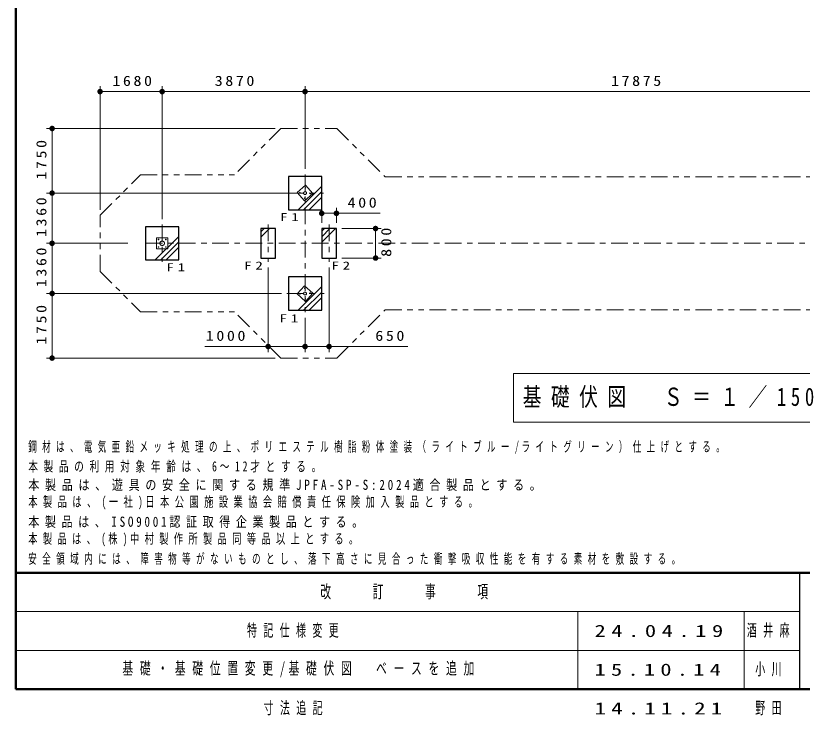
# Model space of a CAD drawing. Units: millimetres on the paper, scale 1:150. Extents: x -621 to -236, y -10 to 262.
# Drawn here: x -621 to -479, y -9.7 to 116.6 of the extents above; entities that cross this region are included whole.
import ezdxf

# ---------------------------------------------------------------- set-up
doc = ezdxf.new("R2010")
doc.units = ezdxf.units.MM
for name, pattern in [('USER1', [4.5, 2.5, -2]), ('USER2', [6, 3, -1, 1, -1]), ('USER3', [8, 3, -1, 1, -1, 1, -1])]:
    doc.linetypes.add(name, pattern=pattern)
doc.layers.add('LY_1', color=7, linetype='Continuous', lineweight=25)
doc.layers.add('LY_6', color=7, linetype='Continuous', lineweight=13)
doc.layers.add('LY_5', color=7, linetype='Continuous')
doc.styles.add('ＭＳ ゴシック', font='')
doc.styles.get('ＭＳ ゴシック').set_extended_font_data('MS Gothic')

# ---------------------------------------------------------------- blocks, each defined once
blk = doc.blocks.new('filled_dot')
at = {"color": 0, "linetype": 'Continuous', "lineweight": -2, "const_width": 1.25}
blk.add_lwpolyline([(-0.625, 0, 1), (0.625, 0, 1)], format="xyb", close=True, dxfattribs=at)

msp = doc.modelspace()

# ---------------------------------------------------------------- linework, layer by layer
at = {"layer": 'LY_1', "lineweight": 13}
for p, q in [((-605.765, 81.589), (-605.765, 103.923)), ((-594.564, 79.894), (-594.564, 103.923)), ((-568.764, 88.96), (-568.764, 103.923)), ((-605.765, 102.923), (-594.564, 102.923)), ((-594.564, 102.923), (-568.764, 102.923)), ((-568.764, 102.923), (-449.595, 102.923)), ((-574.147, 96.256), (-615.432, 96.256)), ((-614.432, 84.59), (-614.432, 96.256)), ((-570.016, 81.59), (-565.764, 85.842)), ((-573.048, 84.59), (-615.432, 84.59)), ((-571.715, 84.59), (-615.432, 84.59)), ((-614.432, 75.523), (-614.432, 84.59)), ((-569.027, 81.59), (-565.764, 84.852)), ((-568.037, 81.59), (-565.764, 83.862)), ((-565.764, 79.19), (-565.764, 81.937)), ((-563.097, 79.19), (-563.097, 81.937)), ((-565.764, 80.937), (-555.217, 80.937)), ((-576.764, 76.603), (-575.177, 78.19)), ((-576.764, 77.593), (-576.167, 78.19)), ((-576.764, 76.603), (-575.177, 78.19)), ((-576.764, 77.593), (-576.167, 78.19)), ((-565.764, 75.723), (-563.298, 78.19)), ((-565.764, 76.713), (-564.287, 78.19)), ((-565.764, 77.703), (-565.277, 78.19)), ((-562.097, 78.19), (-555.036, 78.19)), ((-556.036, 78.19), (-556.036, 72.856)), ((-595.816, 72.523), (-591.564, 76.776)), ((-600.787, 75.523), (-615.432, 75.523)), ((-614.432, 66.456), (-614.432, 75.523)), ((-594.827, 72.523), (-591.564, 75.786)), ((-593.837, 72.523), (-591.564, 74.796)), ((-562.097, 72.856), (-555.036, 72.856)), ((-575.431, 71.152), (-575.431, 55.88)), ((-564.431, 71.152), (-564.431, 55.88)), ((-570.016, 63.456), (-565.764, 67.709)), ((-573.048, 66.456), (-615.432, 66.456)), ((-614.432, 54.79), (-614.432, 66.456)), ((-569.027, 63.456), (-565.764, 66.719)), ((-568.037, 63.456), (-565.764, 65.729)), ((-568.764, 62.086), (-568.764, 55.88)), ((-568.764, 56.88), (-586.872, 56.88)), ((-550.221, 56.88), (-568.764, 56.88)), ((-574.147, 54.79), (-615.432, 54.79)), ((-531.125, 52.014), (-531.125, 43.214)), ((-474.325, 52.014), (-531.125, 52.014)), ((-531.125, 43.214), (-474.325, 43.214))]:
    msp.add_line(p, q, dxfattribs=at)
at = {"layer": 'LY_1', "linetype": 'USER3', "lineweight": 13}
for p, q in [((-573.147, 96.256), (-581.5, 87.904)), ((-573.147, 96.256), (-563.035, 96.256)), ((-563.035, 96.256), (-554.302, 87.523)), ((-605.765, 80.589), (-598.45, 87.904)), ((-598.45, 87.904), (-581.5, 87.904)), ((-554.302, 87.523), (-461.357, 87.523)), ((-605.765, 70.457), (-605.765, 80.589)), ((-605.765, 70.457), (-598.45, 63.142)), ((-598.45, 63.142), (-581.5, 63.142)), ((-573.147, 54.79), (-581.5, 63.142)), ((-563.035, 54.79), (-554.302, 63.523)), ((-554.302, 63.523), (-461.357, 63.523)), ((-573.147, 54.79), (-563.035, 54.79))]:
    msp.add_line(p, q, dxfattribs=at)
at = {"layer": 'LY_1', "linetype": 'USER2', "lineweight": 13}
for p, q in [((-568.764, 87.96), (-568.764, 63.086)), ((-572.048, 84.59), (-565.44, 84.59)), ((-594.564, 78.894), (-594.564, 72.152)), ((-575.431, 78.894), (-575.431, 72.152)), ((-564.431, 78.894), (-564.431, 72.152)), ((-597.518, 75.523), (-426.028, 75.523)), ((-572.048, 66.456), (-565.307, 66.456))]:
    msp.add_line(p, q, dxfattribs=at)
at = {"layer": 'LY_1', "linetype": 'USER1', "lineweight": 13}
for p, q in [((-568.69, 86.006), (-570.183, 84.675)), ((-568.69, 86.006), (-567.359, 84.513)), ((-568.851, 83.182), (-570.183, 84.675)), ((-567.359, 84.513), (-568.851, 83.182)), ((-595.564, 76.523), (-593.564, 76.523)), ((-595.564, 74.523), (-595.564, 76.523)), ((-593.564, 74.523), (-593.564, 76.523)), ((-595.564, 74.523), (-593.564, 74.523)), ((-570.183, 66.372), (-568.851, 67.864)), ((-567.359, 66.533), (-568.851, 67.864)), ((-568.69, 65.04), (-570.183, 66.372)), ((-568.69, 65.04), (-567.359, 66.533))]:
    msp.add_line(p, q, dxfattribs=at)
at = {"layer": 'LY_1'}
for points in [[(-571.764, 81.59), (-565.764, 81.59), (-565.764, 87.59), (-571.764, 87.59)], [(-597.564, 72.523), (-591.564, 72.523), (-591.564, 78.523), (-597.564, 78.523)], [(-574.097, 72.856), (-574.097, 78.19), (-576.764, 78.19), (-576.764, 72.856)], [(-563.097, 72.856), (-563.097, 78.19), (-565.764, 78.19), (-565.764, 72.856)], [(-571.764, 63.456), (-565.764, 63.456), (-565.764, 69.456), (-571.764, 69.456)]]:
    msp.add_lwpolyline(points, close=True, dxfattribs=at)
at = {"layer": 'LY_1', "linetype": 'USER1', "lineweight": 13}
for points in [[(-568.601, 84.404), (-568.629, 84.382), (-568.659, 84.364), (-568.691, 84.35), (-568.725, 84.34), (-568.759, 84.334), (-568.794, 84.333), (-568.828, 84.336), (-568.861, 84.343), (-568.892, 84.355), (-568.922, 84.371), (-568.948, 84.391), (-568.972, 84.414), (-568.993, 84.44), (-569.009, 84.469), (-569.022, 84.5), (-569.03, 84.533), (-569.034, 84.567), (-569.033, 84.601), (-569.028, 84.635), (-569.018, 84.668), (-569.004, 84.701), (-568.986, 84.731), (-568.965, 84.759), (-568.94, 84.784)], [(-568.94, 84.784), (-568.912, 84.806), (-568.882, 84.824), (-568.85, 84.838), (-568.817, 84.848), (-568.782, 84.854), (-568.748, 84.855), (-568.714, 84.852), (-568.681, 84.845), (-568.649, 84.833), (-568.62, 84.817), (-568.593, 84.797), (-568.569, 84.774), (-568.549, 84.748), (-568.532, 84.719), (-568.52, 84.688), (-568.511, 84.655), (-568.508, 84.621), (-568.508, 84.587), (-568.514, 84.553), (-568.523, 84.52), (-568.537, 84.487), (-568.555, 84.457), (-568.577, 84.429), (-568.601, 84.404)], [(-568.601, 66.642), (-568.632, 66.666), (-568.665, 66.685), (-568.7, 66.7), (-568.737, 66.709), (-568.775, 66.713), (-568.812, 66.712), (-568.849, 66.706), (-568.884, 66.695), (-568.916, 66.678), (-568.946, 66.657), (-568.972, 66.632), (-568.994, 66.603), (-569.012, 66.571), (-569.024, 66.537), (-569.032, 66.501), (-569.034, 66.464), (-569.031, 66.427), (-569.022, 66.39), (-569.008, 66.354), (-568.99, 66.321), (-568.967, 66.29), (-568.94, 66.262)], [(-568.94, 66.262), (-568.912, 66.241), (-568.882, 66.222), (-568.85, 66.208), (-568.817, 66.198), (-568.782, 66.192), (-568.748, 66.191), (-568.714, 66.194), (-568.681, 66.202), (-568.649, 66.213), (-568.62, 66.229), (-568.593, 66.249), (-568.569, 66.272), (-568.549, 66.299), (-568.532, 66.328), (-568.52, 66.359), (-568.511, 66.391), (-568.508, 66.425), (-568.508, 66.459), (-568.514, 66.493), (-568.523, 66.527), (-568.537, 66.559), (-568.555, 66.589), (-568.577, 66.617), (-568.601, 66.642)]]:
    msp.add_lwpolyline(points, dxfattribs=at)
msp.add_lwpolyline([(-594.134, 75.523), (-594.136, 75.556), (-594.141, 75.589), (-594.149, 75.622), (-594.16, 75.653), (-594.175, 75.684), (-594.192, 75.714), (-594.212, 75.742), (-594.235, 75.768), (-594.26, 75.793), (-594.288, 75.815), (-594.318, 75.835), (-594.349, 75.853), (-594.382, 75.868), (-594.417, 75.881), (-594.453, 75.891), (-594.489, 75.898), (-594.527, 75.903), (-594.564, 75.904), (-594.601, 75.903), (-594.639, 75.898), (-594.675, 75.891), (-594.711, 75.881), (-594.745, 75.868), (-594.779, 75.853), (-594.81, 75.835), (-594.84, 75.815), (-594.868, 75.793), (-594.893, 75.768), (-594.916, 75.742), (-594.936, 75.714), (-594.953, 75.684), (-594.968, 75.653), (-594.979, 75.622), (-594.987, 75.589), (-594.992, 75.556), (-594.993, 75.523), (-594.992, 75.49), (-594.987, 75.457), (-594.979, 75.424), (-594.968, 75.393), (-594.953, 75.362), (-594.936, 75.333), (-594.916, 75.305), (-594.893, 75.278), (-594.868, 75.254), (-594.84, 75.231), (-594.81, 75.211), (-594.779, 75.193), (-594.745, 75.178), (-594.711, 75.165), (-594.675, 75.155), (-594.639, 75.148), (-594.601, 75.144), (-594.564, 75.142), (-594.527, 75.144), (-594.489, 75.148), (-594.453, 75.155), (-594.417, 75.165), (-594.382, 75.178), (-594.349, 75.193), (-594.318, 75.211), (-594.288, 75.231), (-594.26, 75.254), (-594.235, 75.278), (-594.212, 75.305), (-594.192, 75.333), (-594.175, 75.362), (-594.16, 75.393), (-594.149, 75.424), (-594.141, 75.457), (-594.136, 75.49)], close=True, dxfattribs=at)
for centre in [(-568.717, 85.535), (-569.712, 84.648), (-567.829, 84.54), (-568.824, 83.653), (-595.231, 76.19), (-593.897, 76.19), (-595.231, 74.856), (-593.897, 74.856), (-568.824, 67.393), (-569.712, 66.398), (-568.717, 65.511), (-567.829, 66.506)]:
    msp.add_circle(centre, 0.06, dxfattribs=at)
at = {"layer": 'LY_6', "lineweight": 50}
for p, q in [((-621, 262), (-621, -5)), ((-621, 16), (-236, 16)), ((-621, -5), (-236, -5))]:
    msp.add_line(p, q, dxfattribs=at)
at = {"layer": 'LY_6', "lineweight": 25}
msp.add_line((-479.5, 16), (-479.5, -5), dxfattribs=at)
at = {"layer": 'LY_6'}
for p, q in [((-621, 9), (-479.5, 9)), ((-519.5, 9), (-519.5, -5)), ((-489.5, 9), (-489.5, -5)), ((-621, 2), (-479.5, 2))]:
    msp.add_line(p, q, dxfattribs=at)

# ---------------------------------------------------------------- block references
at = {"layer": 'LY_1', "lineweight": 13, "xscale": 0.4, "yscale": 0.4}
for p in [(-605.765, 102.923), (-594.564, 102.923), (-568.764, 102.923), (-565.764, 80.937), (-575.431, 56.88), (-568.764, 56.88)]:
    msp.add_blockref('filled_dot', p, dxfattribs=at)
for p, rotation in [((-594.564, 102.923), 180), ((-568.764, 102.923), 180), ((-614.432, 96.256), 270), ((-614.432, 84.59), 90), ((-614.432, 84.59), 270), ((-563.097, 80.937), 180), ((-556.036, 78.19), 270), ((-614.432, 75.523), 90), ((-614.432, 75.523), 270), ((-556.036, 72.856), 90), ((-614.432, 66.456), 270), ((-614.432, 66.456), 90), ((-568.764, 56.88), 180), ((-564.431, 56.88), 180), ((-614.432, 54.79), 90)]:
    msp.add_blockref('filled_dot', p, dxfattribs=dict(at, rotation=rotation))

# ---------------------------------------------------------------- texts
at = {"layer": 'LY_1', "style": 'ＭＳ ゴシック'}
for s, insert, char_height, attachment_point in [('\\T1.33;\\W1.15;1680', (-599.741, 103.923), 1.833, 8), ('\\T1.33;\\W1.15;3870', (-581.255, 103.923), 1.833, 8), ('\\T1.33;\\W1.15;17875', (-508.759, 103.923), 1.833, 8), ('\\T1.33;\\W1.15;400', (-558.217, 81.937), 1.833, 8), ('\\T1.5;\\W1.35;F1', (-573.274, 80.268), 1.466, 4), ('\\T1.5;\\W1.35;F1', (-593.794, 71.192), 1.466, 4), ('\\T1.5;\\W1.35;F2', (-579.751, 71.5), 1.466, 4), ('\\T1.5;\\W1.35;F2', (-563.99, 71.5), 1.466, 4), ('\\T1.5;\\W1.35;F1', (-573.361, 61.976), 1.466, 4), ('\\T1.33;\\W1.15;1000', (-582.872, 57.88), 1.833, 8), ('\\T1.33;\\W1.15;650', (-553.221, 57.88), 1.833, 8), ('\\T1.51;\\W0.75;基礎伏図\u3000Ｓ＝１／150', (-502.725, 47.614), 3.299, 5), ('\\T1.63;\\W0.6;鋼材は、電気亜鉛メッキ処理の上、ポリエステル樹脂粉体塗装（ライトブルー/ライトグリーン）仕上げとする。', (-618.74, 37.446), 1.833, 7), ('\\T1.58;\\W0.7;本製品の利用対象年齢は、6～12才とする。', (-618.74, 34.113), 1.833, 7), ('\\T1.51;\\W0.8;本製品は、遊具の安全に関する規準JPFA-SP-S:2024適合製品とする。', (-618.74, 30.78), 1.833, 7), ('\\T1.59;\\W0.65;本製品は、(一社)日本公園施設業協会賠償責任保険加入製品とする。', (-618.74, 27.446), 1.833, 7), ('\\T1.5;\\W0.8;本製品は、ISO9001認証取得企業製品とする。', (-618.74, 24.113), 1.833, 7), ('\\T1.58;\\W0.65;本製品は、(株)中村製作所製品同等品以上とする。', (-618.74, 20.78), 1.833, 7), ('\\T1.64;\\W0.6;安全領域内には、障害物等がないものとし、落下高さに見合った衝撃吸収性能を有する素材を敷設する。', (-618.74, 17.446), 1.833, 7), ('\\T1.64;\\W0.6;特記仕様変更', (-579.25, 5.5), 2.199, 4), ('\\T1.5;\\W1.35;24.04.19', (-516.5, 5.5), 2.199, 4), ('\\T1.64;\\W0.6;酒井麻', (-489, 5.5), 2.199, 4), ('\\T1.62;\\W0.65;基礎・基礎位置変更/基礎伏図\u3000ベースを追加', (-601.75, -1.5), 2.199, 4), ('\\T1.64;\\W0.6;小川', (-487.5, -1.5), 2.199, 4), ('\\T1.47;\\W1.35;15.10.14', (-516.5, -1.5), 2.199, 4)]:
    msp.add_mtext(s, dxfattribs=dict(at, insert=insert, char_height=char_height, attachment_point=attachment_point))
at = {"layer": 'LY_1', "char_height": 1.833, "rotation": 90, "style": 'ＭＳ ゴシック'}
for s, insert, attachment_point in [('\\T1.33;\\W1.15;1750', (-615.432, 90.846), 8), ('\\T1.33;\\W1.15;1360', (-615.432, 80.48), 8), ('\\T1.33;\\W1.15;800', (-555.036, 75.94), 2), ('\\T1.33;\\W1.15;1360', (-615.432, 71.413), 8), ('\\T1.33;\\W1.15;1750', (-615.432, 61.046), 8)]:
    msp.add_mtext(s, dxfattribs=dict(at, insert=insert, attachment_point=attachment_point))
at = {"layer": 'LY_5', "char_height": 2.199, "attachment_point": 4, "style": 'ＭＳ ゴシック'}
for s, insert in [('\\T1.64;\\W0.6;寸法追記', (-576.25, -8.5)), ('\\T1.43;\\W1.4;14.11.21', (-516.5, -8.5)), ('\\T1.64;\\W0.6;野田', (-487.5, -8.5))]:
    msp.add_mtext(s, dxfattribs=dict(at, insert=insert))
at = {"layer": 'LY_6', "insert": (-550.25, 12.5), "char_height": 2.346, "attachment_point": 5, "style": 'ＭＳ ゴシック'}
msp.add_mtext('\\T1.64;\\W0.6;改\u3000\u3000訂\u3000\u3000事\u3000\u3000項', dxfattribs=at)

doc.saveas('drawing.dxf')
